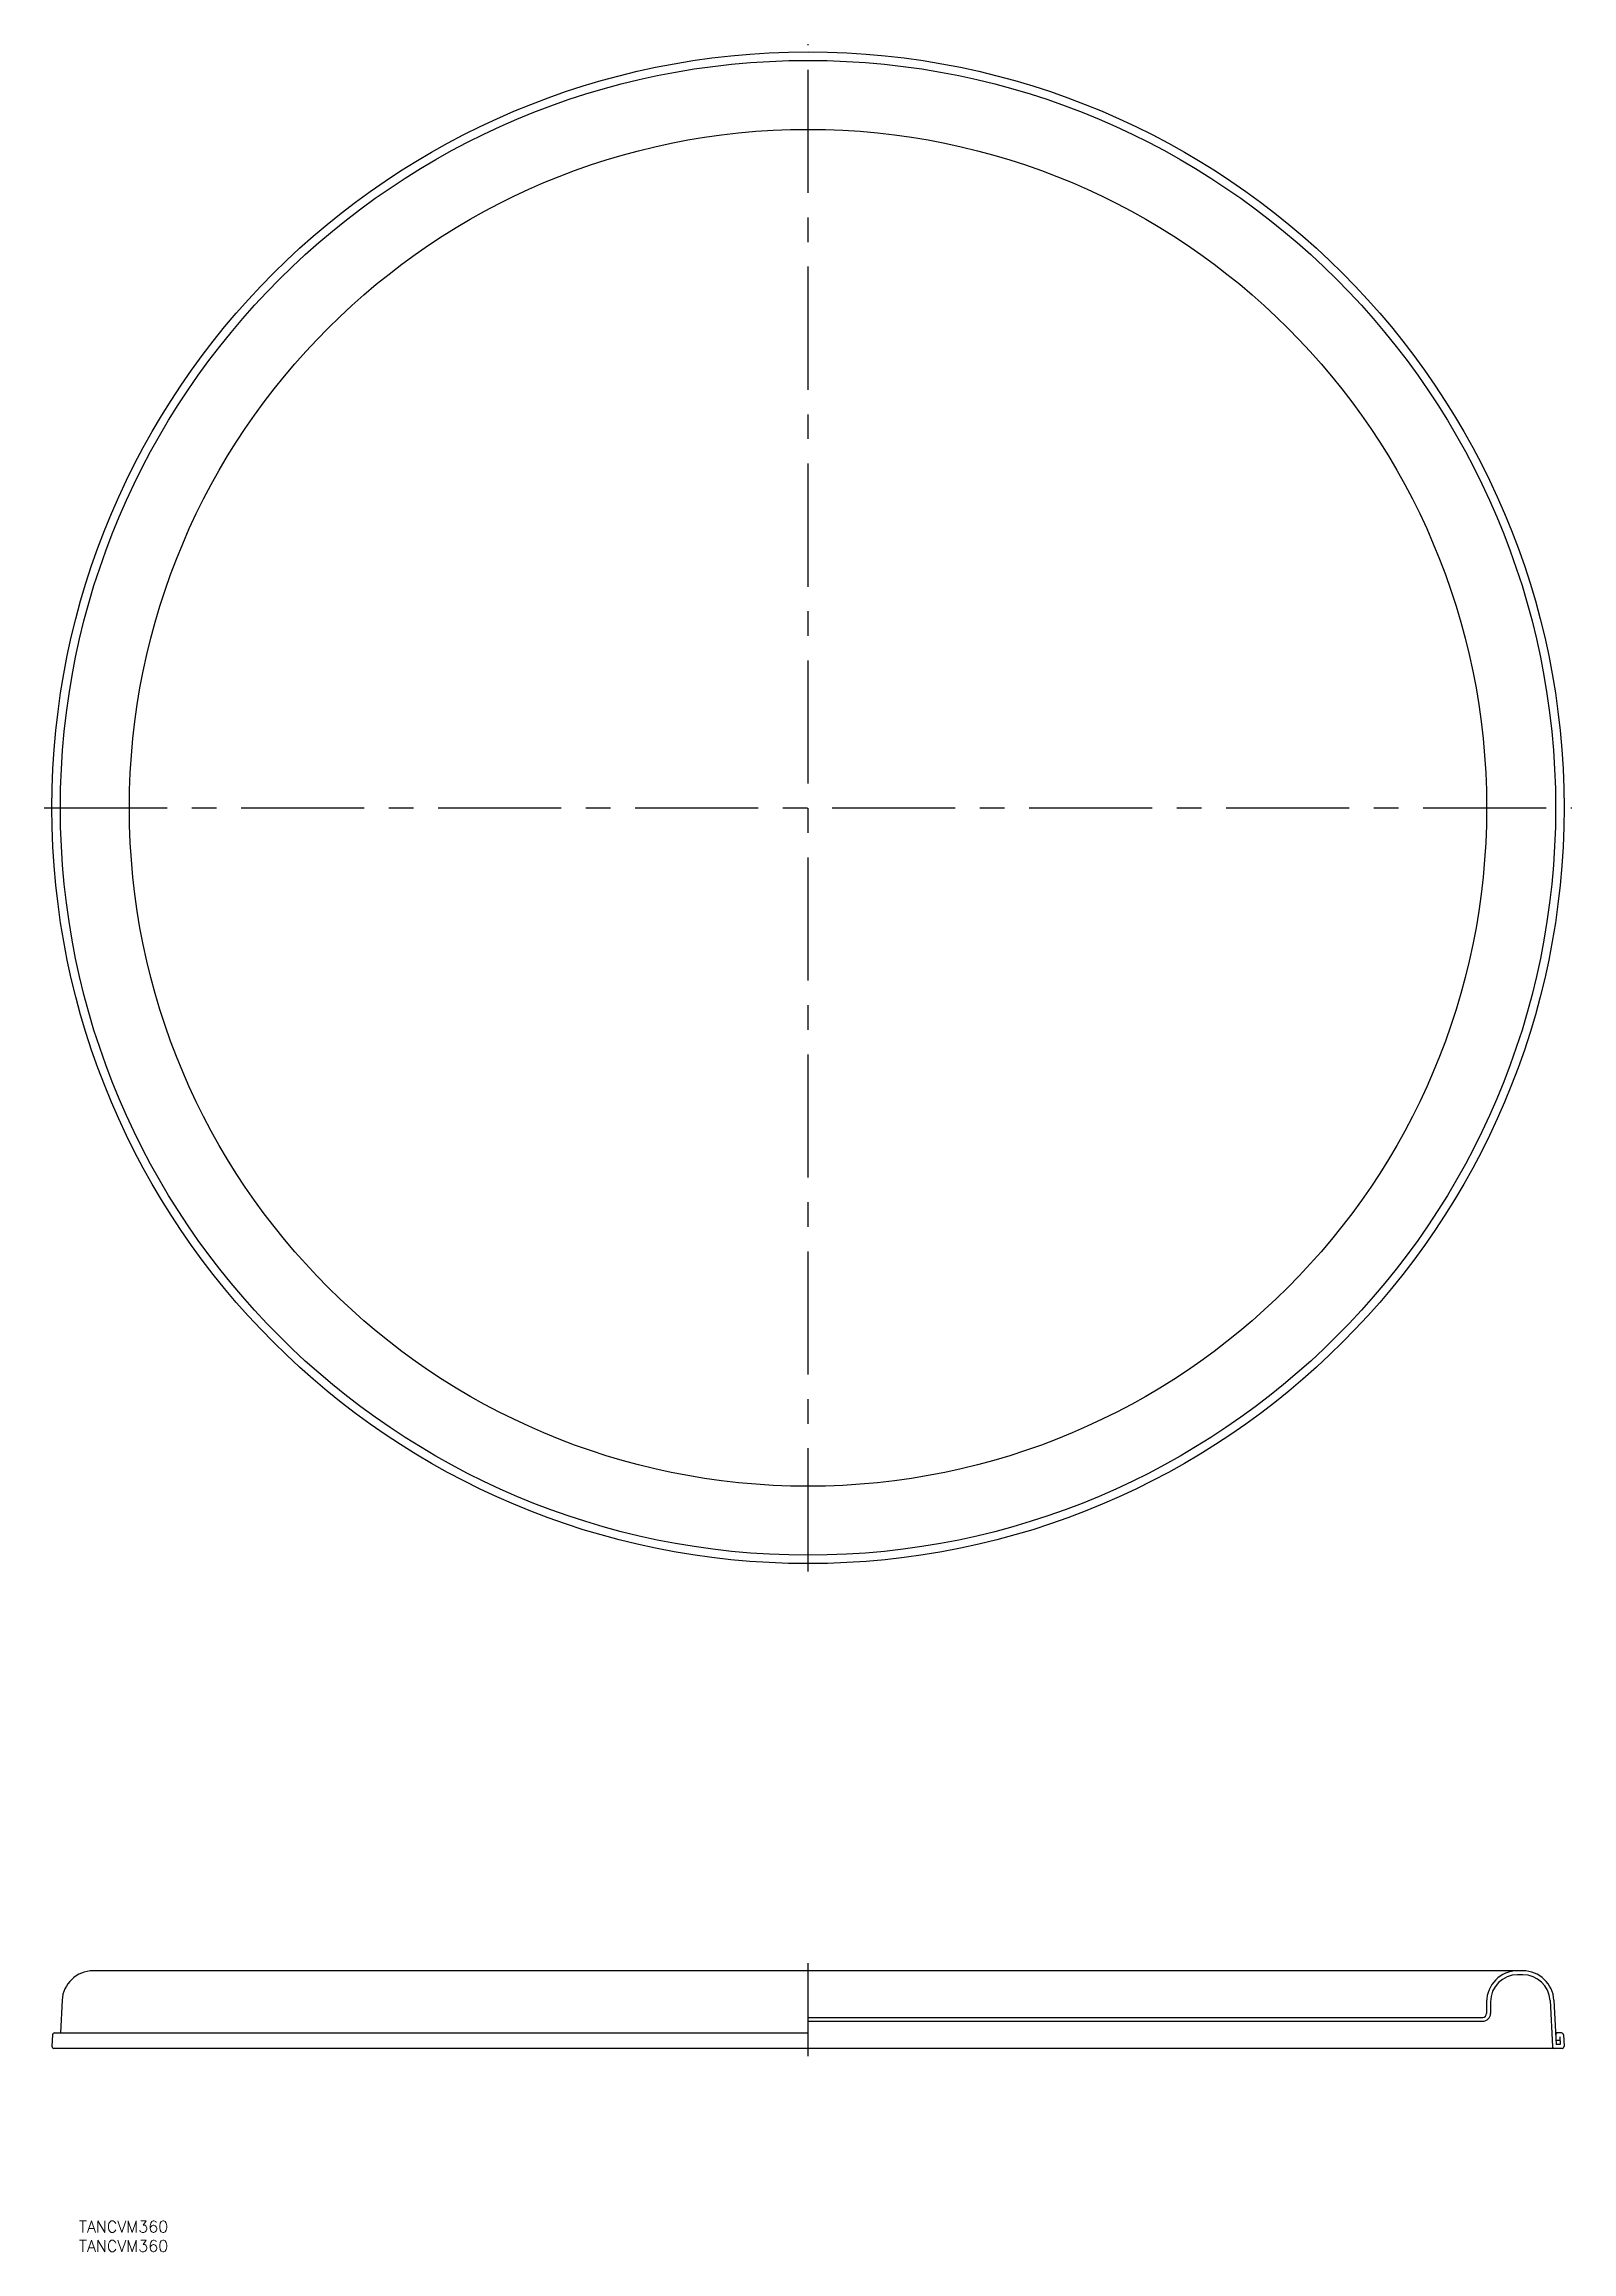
# Model space of a CAD drawing. Extents: x -197 to 197, y -372 to 197.
import ezdxf

# ---------------------------------------------------------------- set-up
doc = ezdxf.new("R2010")
doc.units = 0
doc.linetypes.add('CENTER', pattern=[50.8, 31.75, -6.35, 6.35, -6.35])
doc.layers.get('0').update_dxf_attribs({"linetype": 'CONTINUOUS'})
doc.layers.add('CENTER', color=1, linetype='CENTER')
doc.styles.get("Standard").update_dxf_attribs({"font": 'txt.shx', "height": 3, "bigfont": 'bigfont.shx'})

msp = doc.modelspace()

# ---------------------------------------------------------------- linework, layer by layer
at = {"color": 7, "linetype": 'CONTINUOUS'}
for p, q in [((184.36, -300), (-184.36, -300)), ((184.36, -301), (183, -301)), ((-192.35, -307.58), (-192.79, -316)), ((0, -312), (174, -312)), ((0, -313), (174, -313)), ((175, -308), (175, -311)), ((176, -308), (176, -311)), ((191.35, -307.63), (191.97, -319.53)), ((192.35, -307.58), (192.94, -319)), ((-194.82, -316.47), (-194.97, -319.47)), ((-194.32, -316), (0, -316)), ((194.32, -316), (192.79, -316)), ((193.89, -318), (192.89, -318)), ((193.84, -317), (193.95, -319)), ((194.82, -316.47), (194.97, -319.47)), ((194.47, -320), (-194.47, -320)), ((193.95, -319), (192.94, -319))]:
    msp.add_line(p, q, dxfattribs=at)
for radius in [194.97, 192.79, 175]:
    msp.add_circle((0, 0), radius, dxfattribs=at)
for centre, radius, start, end in [((-184.36, -308), 8, 90, 177), ((183, -308), 8, 90, 180), ((183, -308), 7, 90, 180), ((184.36, -308), 8, 3, 90), ((184.36, -308), 7, 3, 90), ((174, -311), 2, 270, 0), ((174, -311), 1, 270, 0), ((-194.32, -316.5), 0.5, 90, 177), ((193.31, -316.5), 0.5, 90, 183), ((194.32, -316.5), 0.5, 3, 90), ((-194.47, -319.5), 0.5, 177, 270), ((192.47, -319.5), 0.5, 183, 270), ((194.47, -319.5), 0.5, 270, 3)]:
    msp.add_arc(centre, radius, start, end, dxfattribs=at)
at = {"layer": 'CENTER', "color": 1, "linetype": 'CENTER'}
for p, q in [((0, -196.97), (0, 196.97)), ((-196.97, 0), (196.97, 0)), ((0, -322), (0, -298))]:
    msp.add_line(p, q, dxfattribs=at)

# ---------------------------------------------------------------- texts
at = {"color": 7, "linetype": 'CONTINUOUS'}
for p in [(-188.01, -367.49), (-188.01, -372.49)]:
    msp.add_text('TANCVM360', height=3, dxfattribs=at).set_placement(p)

doc.saveas('drawing.dxf')
